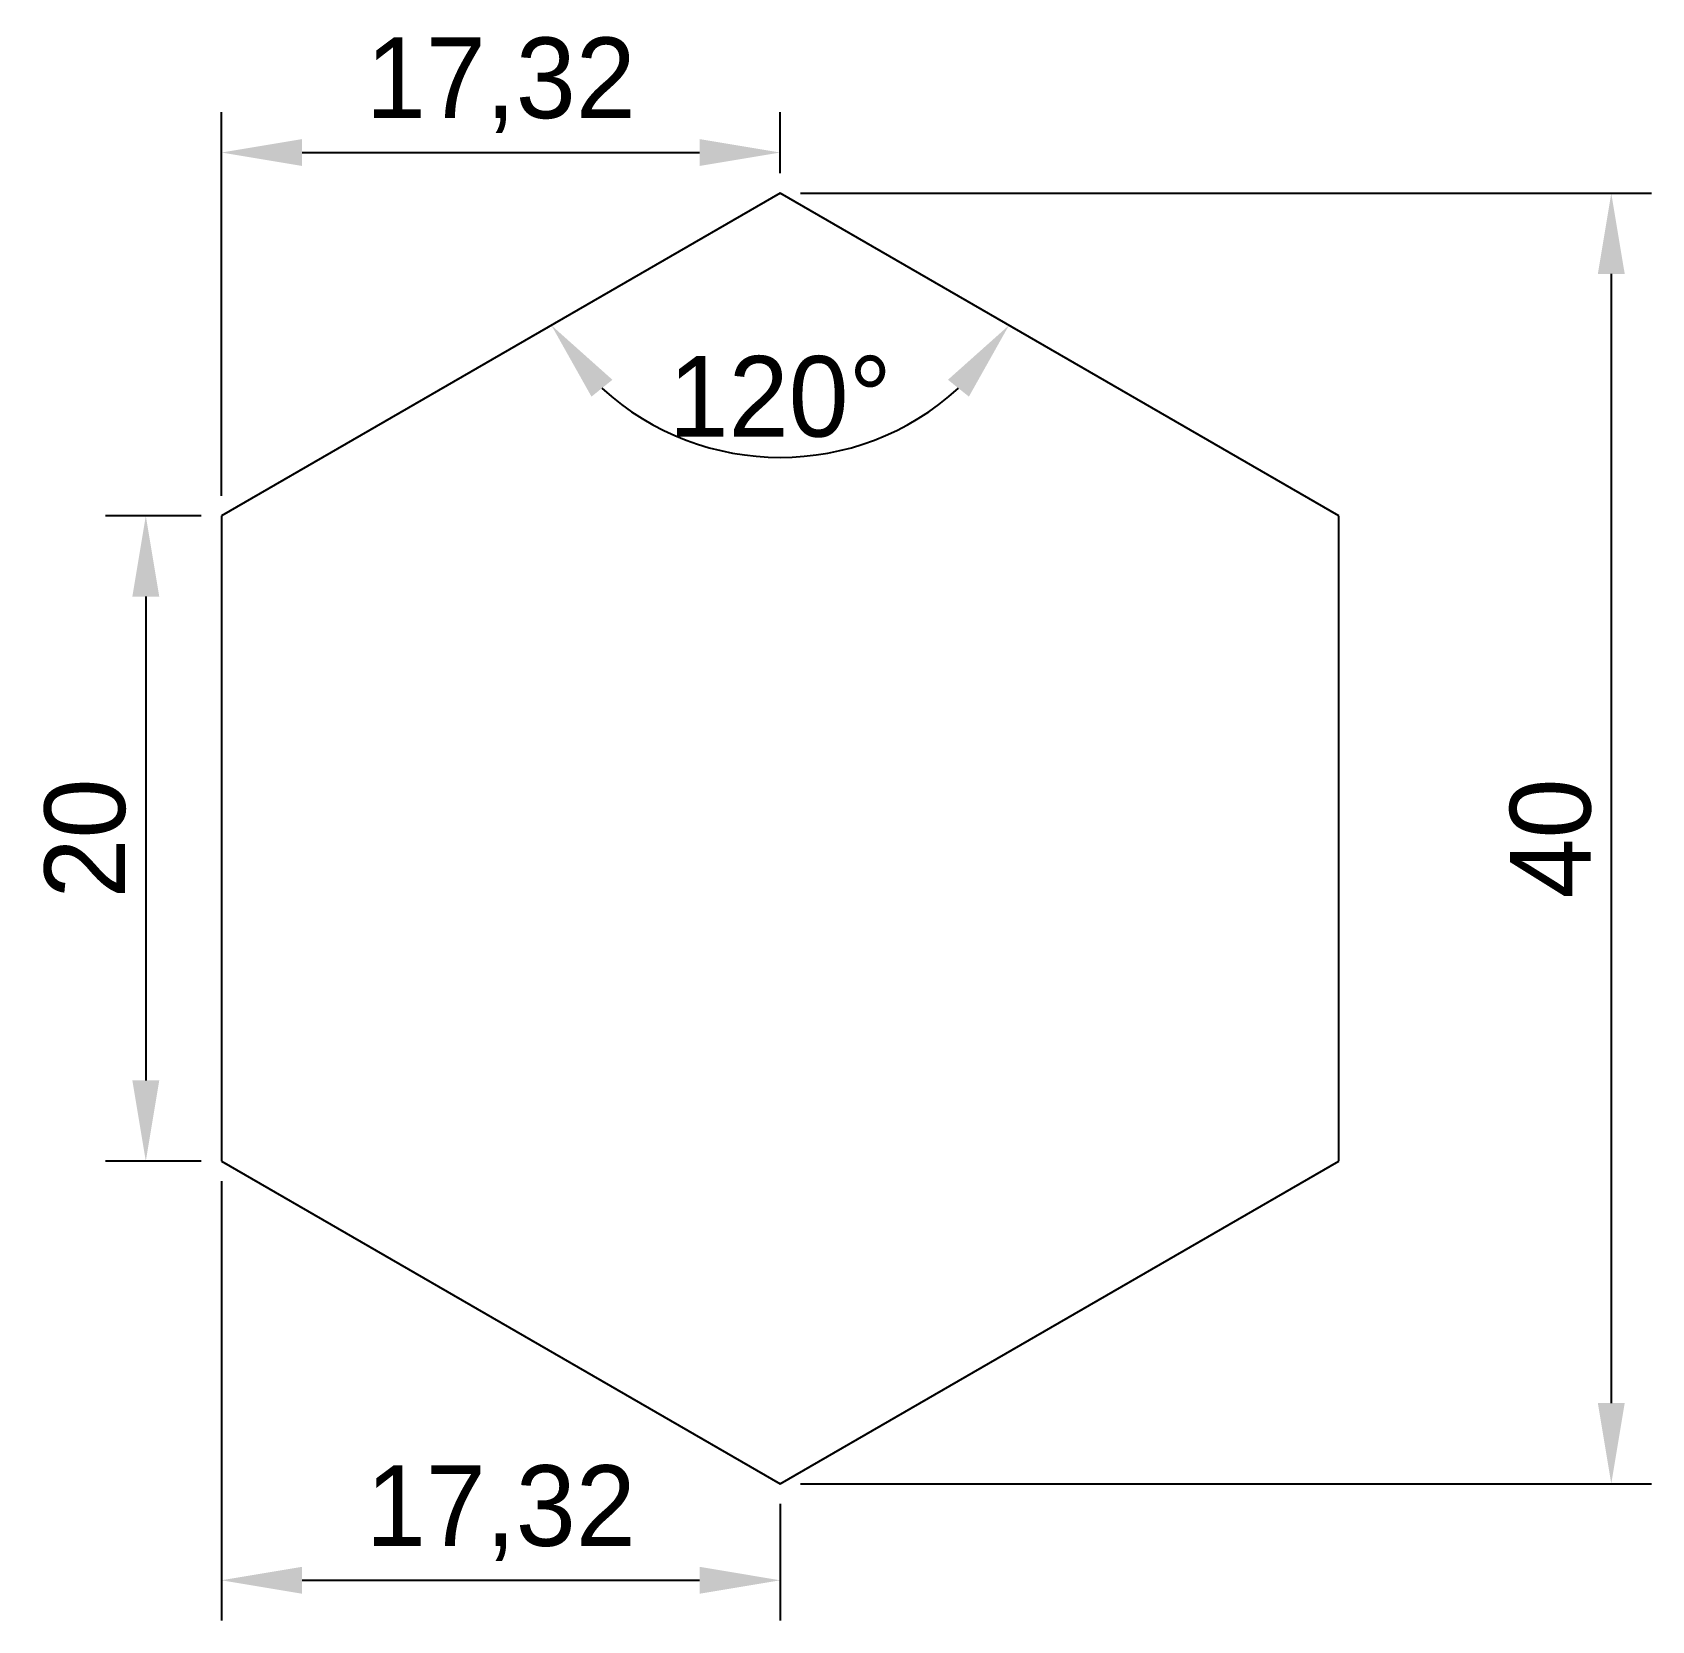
# Model space of a CAD drawing. Header units: millimetres. Extents: x 29.1 to 79.3, y 119.8 to 169.
import ezdxf

# ---------------------------------------------------------------- set-up
doc = ezdxf.new("R2010")
doc.units = ezdxf.units.MM
doc.dimstyles.new('ISO-25', dxfattribs={"dimtxt": 2.5, "dimasz": 2.5, "dimexe": 1.25, "dimexo": 0.625, "dimtad": 1, "dimtxsty": 'Standard', "dimcen": 2.5, "dimadec": 0, "dimazin": 0, "dimtfac": 1, "dimtmove": 0, "dimatfit": 3, "dimfxl": 1, "dimarcsym": 0})

# ---------------------------------------------------------------- blocks, each defined once
blk = doc.blocks.new('*D1')
at = {"color": 0, "lineweight": -2}
blk.add_arc((52.321, 164), 8.188, 227.5624, 312.4376, dxfattribs=at)
at = {"color": 0}
for points in [[(46.471, 157.696), (47.12, 158.218), (45.229, 159.906)], [(57.521, 158.218), (58.17, 157.696), (59.412, 159.906)]]:
    blk.add_solid(points, dxfattribs=at)
at = {"layer": 'Defpoints', "color": 0}
for p in [(52.321, 164), (52.321, 164), (49.52, 156.306), (35, 154), (69.641, 154)]:
    blk.add_point(p, dxfattribs=at)
at = {"color": 0, "insert": (52.321, 157.687), "char_height": 2.5, "attachment_point": 5}
blk.add_mtext('120°', dxfattribs=at)
blk = doc.blocks.new('*D2')
at = {"color": 0, "lineweight": -2}
for p, q in [((34.375, 154), (31.406, 154)), ((32.656, 151.5), (32.656, 136.5)), ((34.375, 134), (31.406, 134))]:
    blk.add_line(p, q, dxfattribs=at)
at = {"color": 0}
for points in [[(32.24, 151.5), (33.073, 151.5), (32.656, 154)], [(32.24, 136.5), (33.073, 136.5), (32.656, 134)]]:
    blk.add_solid(points, dxfattribs=at)
at = {"layer": 'Defpoints', "color": 0}
for p in [(35, 154), (32.656, 134), (35, 134)]:
    blk.add_point(p, dxfattribs=at)
at = {"color": 0, "insert": (30.781, 144), "char_height": 2.5, "attachment_point": 5, "rotation": 90}
blk.add_mtext('20', dxfattribs=at)
blk = doc.blocks.new('*D3')
at = {"color": 0, "lineweight": -2}
for p, q in [((35, 154.625), (35, 166.512)), ((52.321, 164.625), (52.321, 166.512)), ((37.5, 165.262), (49.821, 165.262))]:
    blk.add_line(p, q, dxfattribs=at)
at = {"color": 0}
for points in [[(37.5, 165.678), (37.5, 164.845), (35, 165.262)], [(49.821, 165.678), (49.821, 164.845), (52.321, 165.262)]]:
    blk.add_solid(points, dxfattribs=at)
at = {"layer": 'Defpoints', "color": 0}
for p in [(52.321, 165.262), (52.321, 164), (35, 154)]:
    blk.add_point(p, dxfattribs=at)
at = {"color": 0, "insert": (43.66, 167.345), "char_height": 2.5, "attachment_point": 5}
blk.add_mtext('17,32', dxfattribs=at)
blk = doc.blocks.new('*D4')
at = {"color": 0, "lineweight": -2}
for p, q in [((35, 133.375), (35, 119.758)), ((52.321, 123.375), (52.321, 119.758)), ((37.5, 121.008), (49.821, 121.008))]:
    blk.add_line(p, q, dxfattribs=at)
at = {"color": 0}
for points in [[(37.5, 121.425), (37.5, 120.591), (35, 121.008)], [(49.821, 121.425), (49.821, 120.591), (52.321, 121.008)]]:
    blk.add_solid(points, dxfattribs=at)
at = {"layer": 'Defpoints', "color": 0}
for p in [(35, 134), (52.321, 124), (52.321, 121.008)]:
    blk.add_point(p, dxfattribs=at)
at = {"color": 0, "insert": (43.66, 123.091), "char_height": 2.5, "attachment_point": 5}
blk.add_mtext('17,32', dxfattribs=at)
blk = doc.blocks.new('*D5')
at = {"color": 0, "lineweight": -2}
for p, q in [((52.946, 164), (79.332, 164)), ((78.082, 161.5), (78.082, 126.5)), ((52.946, 124), (79.332, 124))]:
    blk.add_line(p, q, dxfattribs=at)
at = {"color": 0}
for points in [[(77.666, 161.5), (78.499, 161.5), (78.082, 164)], [(77.666, 126.5), (78.499, 126.5), (78.082, 124)]]:
    blk.add_solid(points, dxfattribs=at)
at = {"layer": 'Defpoints', "color": 0}
for p in [(52.321, 164), (52.321, 124), (78.082, 124)]:
    blk.add_point(p, dxfattribs=at)
at = {"color": 0, "insert": (76.207, 144), "char_height": 2.5, "attachment_point": 5, "rotation": 90}
blk.add_mtext('40', dxfattribs=at)

msp = doc.modelspace()

# ---------------------------------------------------------------- linework, layer by layer
for p, q in [((52.321, 164), (35, 154)), ((69.641, 154), (52.321, 164)), ((35, 154), (35, 134)), ((69.641, 134), (69.641, 154)), ((35, 134), (52.321, 124)), ((52.321, 124), (69.641, 134))]:
    msp.add_line(p, q)

# ---------------------------------------------------------------- dimensions: what is measured, and where the dimension line sits
for base, p1, p2, picture, middle in [((52.321, 165.262), (35, 154), (52.321, 164), '*D3', (43.66, 167.345)), ((52.321, 121.008), (35, 134), (52.321, 124), '*D4', (43.66, 123.091))]:
    dim = msp.add_linear_dim(base=base, p1=p1, p2=p2, dimstyle='ISO-25')
    dim.commit()
    dim.dimension.update_dxf_attribs({"geometry": picture, "text_midpoint": middle})
dim = msp.add_angular_dim_2l(base=(49.52, 156.306), line1=((69.641, 154), (52.321, 164)), line2=((52.321, 164), (35, 154)), dimstyle='ISO-25')
dim.commit()
dim.dimension.update_dxf_attribs({"geometry": '*D1', "text_midpoint": (52.321, 157.687)})
for base, p1, p2, picture, middle in [((78.082, 124), (52.321, 164), (52.321, 124), '*D5', (76.207, 144)), ((32.656, 134), (35, 154), (35, 134), '*D2', (30.781, 144))]:
    dim = msp.add_linear_dim(base=base, p1=p1, p2=p2, angle=90, dimstyle='ISO-25')
    dim.commit()
    dim.dimension.update_dxf_attribs({"geometry": picture, "text_midpoint": middle})

doc.saveas('drawing.dxf')
